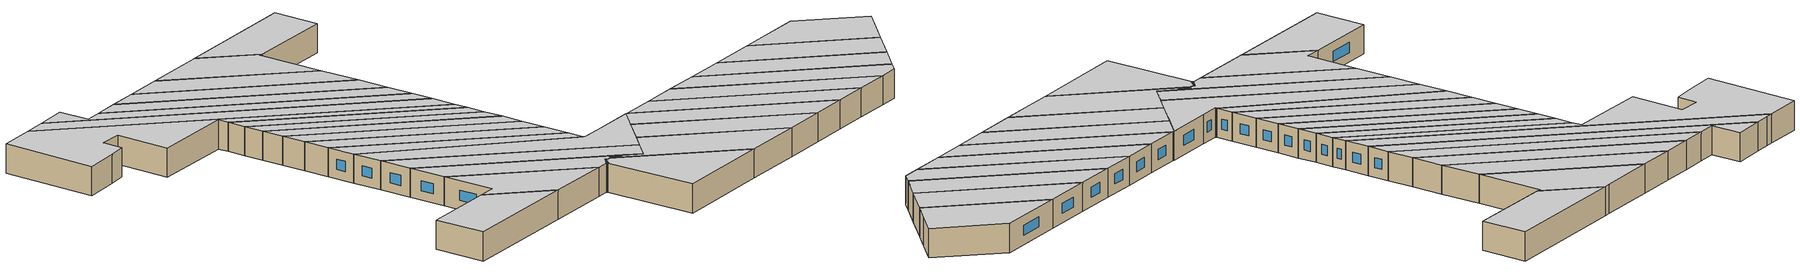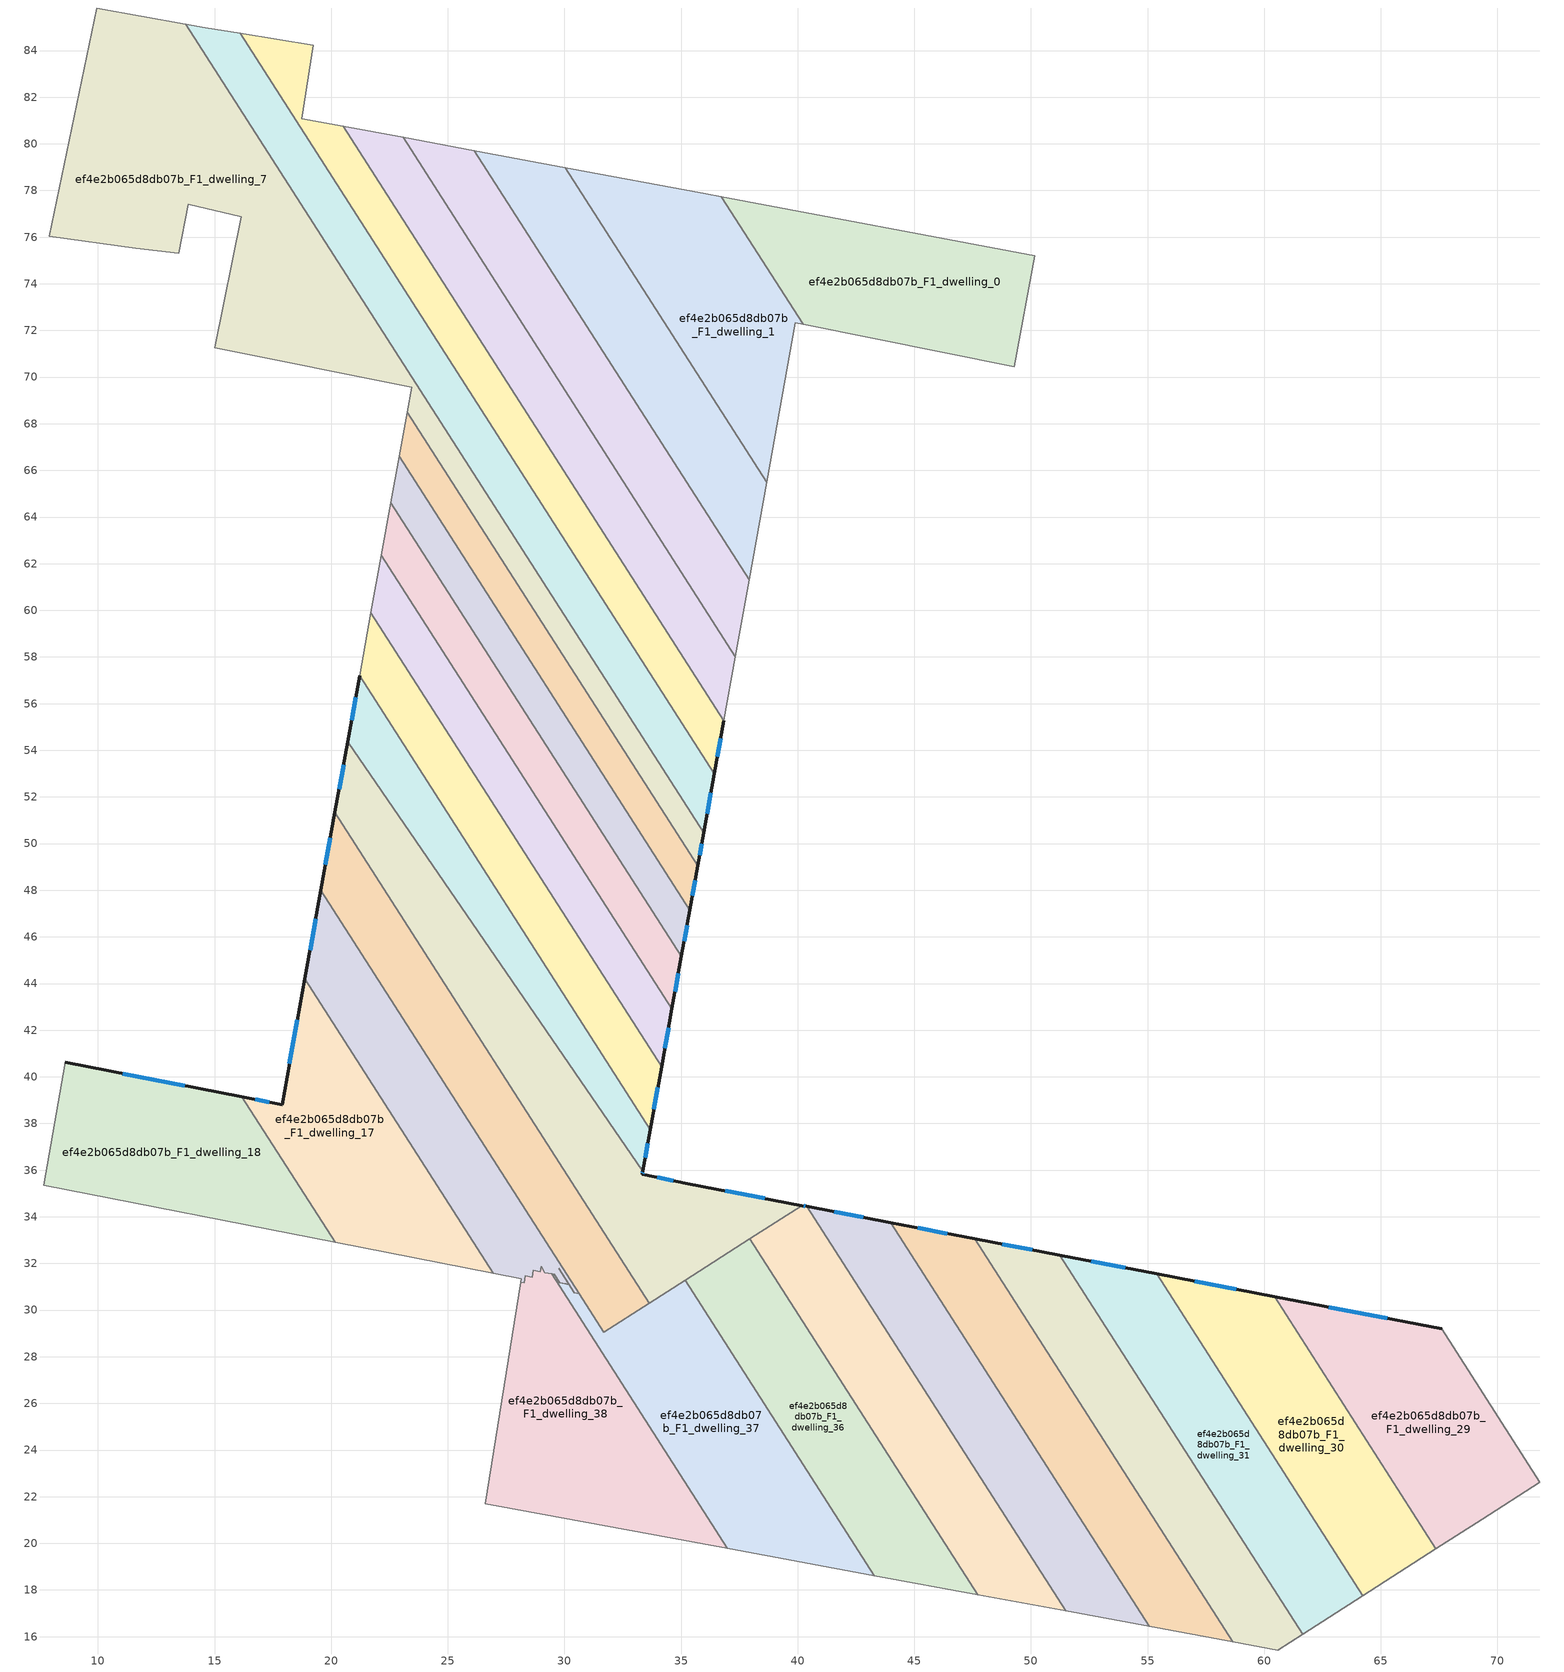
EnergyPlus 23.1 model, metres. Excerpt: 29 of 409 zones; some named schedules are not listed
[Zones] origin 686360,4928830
ef4e2b065d8db07b_F1_dwelling_0
 floor to ef4e2b065d8db07b_F0_dwelling_0 (EU_floor_Construction): 50.16,75.2 49.3,70.43 40.23,72.26 36.73,77.73 z3
 wall to ef4e2b065d8db07b_F1_dwelling_1 (EU_wall_Construction): 36.73,77.73 40.23,72.26 z3:6
 wall adiabatic (EU_wall_Construction): 40.23,72.26 49.3,70.43 50.16,75.2 36.73,77.73 z3:6
 ceiling to ef4e2b065d8db07b_F2_dwelling_0 (EU_floor_Construction): 49.3,70.43 50.16,75.2 36.73,77.73 40.23,72.26 z6
ef4e2b065d8db07b_F1_dwelling_1
 floor to ef4e2b065d8db07b_F0_dwelling_1 (EU_floor_Construction): 36.73,77.73 40.23,72.26 39.9,72.32 38.67,65.49 30.03,78.98 36.07,77.85 z3
 wall adiabatic (EU_wall_Construction): 38.67,65.49 39.9,72.32 40.23,72.26 / 36.73,77.73 36.07,77.85 30.03,78.98 z3:6
 wall to ef4e2b065d8db07b_F1_dwelling_2 (EU_wall_Construction): 30.03,78.98 38.67,65.49 z3:6
 ceiling to ef4e2b065d8db07b_F2_dwelling_1 (EU_floor_Construction): 38.67,65.49 39.9,72.32 40.23,72.26 36.73,77.73 36.07,77.85 30.03,78.98 z6
ef4e2b065d8db07b_F1_dwelling_10
 floor to ef4e2b065d8db07b_F0_dwelling_10 (EU_floor_Construction): 22.56,64.62 35.02,45.17 34.61,42.91 22.16,62.37 z3
 wall outside (EU_wall_Construction): 34.61,42.91 35.02,45.17 z3:6
 wall to ef4e2b065d8db07b_F1_dwelling_11 (EU_wall_Construction): 22.16,62.37 34.61,42.91 z3:6
 wall adiabatic (EU_wall_Construction): 22.56,64.62 22.16,62.37 z3:6
 wall to ef4e2b065d8db07b_F1_dwelling_9 (EU_wall_Construction): 35.02,45.17 22.56,64.62 z3:6
 window (EU_Window_Construction): 34.74,43.64 34.89,44.43 z3.98:5.02
 ceiling to ef4e2b065d8db07b_F2_dwelling_10 (EU_floor_Construction): 34.61,42.91 35.02,45.17 22.56,64.62 22.16,62.37 z6
ef4e2b065d8db07b_F1_dwelling_11
 floor to ef4e2b065d8db07b_F0_dwelling_11 (EU_floor_Construction): 22.16,62.37 34.61,42.91 34.17,40.43 21.71,59.89 z3
 wall outside (EU_wall_Construction): 34.17,40.43 34.61,42.91 z3:6
 wall to ef4e2b065d8db07b_F1_dwelling_12 (EU_wall_Construction): 21.71,59.89 34.17,40.43 z3:6
 wall adiabatic (EU_wall_Construction): 22.16,62.37 21.71,59.89 z3:6
 window (EU_Window_Construction): 34.31,41.23 34.47,42.1 z3.98:5.02
 ceiling to ef4e2b065d8db07b_F2_dwelling_11 (EU_floor_Construction): 34.17,40.43 34.61,42.91 22.16,62.37 21.71,59.89 z6
ef4e2b065d8db07b_F1_dwelling_12
 floor to ef4e2b065d8db07b_F0_dwelling_12 (EU_floor_Construction): 21.71,59.89 34.17,40.43 33.68,37.74 21.22,57.2 z3
 wall outside (EU_wall_Construction): 33.68,37.74 34.17,40.43 z3:6
 wall to ef4e2b065d8db07b_F1_dwelling_13 (EU_wall_Construction): 21.22,57.2 33.68,37.74 z3:6
 wall adiabatic (EU_wall_Construction): 21.71,59.89 21.22,57.2 z3:6
 window (EU_Window_Construction): 33.84,38.61 34.01,39.55 z3.98:5.02
 ceiling to ef4e2b065d8db07b_F2_dwelling_12 (EU_floor_Construction): 33.68,37.74 34.17,40.43 21.71,59.89 21.22,57.2 z6
ef4e2b065d8db07b_F1_dwelling_13
 floor to ef4e2b065d8db07b_F0_dwelling_13 (EU_floor_Construction): 21.22,57.2 33.68,37.74 33.36,35.96 20.71,54.37 z3
 wall outside (EU_wall_Construction): 33.36,35.96 33.68,37.74 / 21.22,57.2 20.71,54.37 z3:6
 wall to ef4e2b065d8db07b_F1_dwelling_14 (EU_wall_Construction): 20.71,54.37 33.36,35.96 z3:6
 window (EU_Window_Construction): 33.47,36.54 33.58,37.16 / 21.06,56.28 20.88,55.29 z3.98:5.02
 ceiling to ef4e2b065d8db07b_F2_dwelling_13 (EU_floor_Construction): 33.36,35.96 33.68,37.74 21.22,57.2 20.71,54.37 z6
ef4e2b065d8db07b_F1_dwelling_14
 floor to ef4e2b065d8db07b_F0_dwelling_14 (EU_floor_Construction): 20.71,54.37 33.36,35.96 33.34,35.82 35.3,35.42 40.18,34.48 33.64,30.29 20.16,51.34 z3
 wall outside (EU_wall_Construction): 40.18,34.48 35.3,35.42 33.34,35.82 33.36,35.96 / 20.71,54.37 20.16,51.34 z3:6
 wall to ef4e2b065d8db07b_F1_dwelling_15 (EU_wall_Construction): 20.16,51.34 33.64,30.29 z3:6
 wall to ef4e2b065d8db07b_F1_dwelling_36 (EU_wall_Construction): 35.18,31.28 37.95,33.05 z3:6
 wall to ef4e2b065d8db07b_F1_dwelling_35 (EU_wall_Construction): 37.95,33.05 40.18,34.48 z3:6
 wall to ef4e2b065d8db07b_F1_dwelling_37 (EU_wall_Construction): 33.64,30.29 35.18,31.28 z3:6
 window (EU_Window_Construction): 38.59,34.79 36.89,35.12 / 20.53,53.38 20.34,52.32 / 33.35,35.86 33.35,35.91 / 34.66,35.55 33.97,35.69 z3.98:5.02
 ceiling to ef4e2b065d8db07b_F2_dwelling_14 (EU_floor_Construction): 40.18,34.48 35.3,35.42 33.34,35.82 33.36,35.96 20.71,54.37 20.16,51.34 33.64,30.29 z6
ef4e2b065d8db07b_F1_dwelling_15
 floor to ef4e2b065d8db07b_F0_dwelling_15 (EU_floor_Construction): 20.16,51.34 33.64,30.29 31.7,29.05 19.56,48 z3
 wall outside (EU_wall_Construction): 20.16,51.34 19.56,48 z3:6
 wall to ef4e2b065d8db07b_F1_dwelling_16 (EU_wall_Construction): 19.56,48 30.63,30.71 z3:6
 wall to ef4e2b065d8db07b_F1_dwelling_37 (EU_wall_Construction): 30.63,30.71 31.7,29.05 33.64,30.29 z3:6
 window (EU_Window_Construction): 19.97,50.25 19.76,49.09 z3.98:5.02
 ceiling to ef4e2b065d8db07b_F2_dwelling_15 (EU_floor_Construction): 33.64,30.29 20.16,51.34 19.56,48 31.7,29.05 z6
ef4e2b065d8db07b_F1_dwelling_16
 floor to ef4e2b065d8db07b_F0_dwelling_16 (EU_floor_Construction): 19.56,48 30.64,30.71 30.43,30.75 29.76,31.8 30.21,31.1 29.8,31.18 29.57,31.53 29.17,31.61 29,31.87 28.96,31.64 28.67,31.7 28.62,31.41 28.33,31.46 28.28,31.17 28.13,31.2 28.16,31.34 26.95,31.58 18.87,44.2 z3
 wall outside (EU_wall_Construction): 19.56,48 18.87,44.2 z3:6
 wall adiabatic (EU_wall_Construction): 29.8,31.18 30.21,31.1 / 26.95,31.58 28.16,31.34 28.13,31.2 z3:6
 wall to ef4e2b065d8db07b_F1_dwelling_37 (EU_wall_Construction): 30.21,31.1 29.76,31.8 30.43,30.75 30.64,30.71 / 29.46,31.55 29.57,31.53 29.8,31.18 z3:6
 wall to ef4e2b065d8db07b_F1_dwelling_38 (EU_wall_Construction): 28.13,31.2 28.28,31.17 28.33,31.46 28.62,31.41 28.67,31.7 28.96,31.64 29,31.87 29.17,31.61 29.46,31.55 z3:6
 wall to ef4e2b065d8db07b_F1_dwelling_17 (EU_wall_Construction): 18.87,44.2 26.95,31.58 z3:6
 window (EU_Window_Construction): 19.34,46.77 19.1,45.44 z3.98:5.02
 ceiling to ef4e2b065d8db07b_F2_dwelling_16 (EU_floor_Construction): 30.64,30.71 19.56,48 18.87,44.2 26.95,31.58 28.16,31.34 28.13,31.2 28.28,31.17 28.33,31.46 28.62,31.41 28.67,31.7 28.96,31.64 29,31.87 29.17,31.61 29.57,31.53 29.8,31.18 30.21,31.1 29.76,31.8 30.43,30.75 z6
ef4e2b065d8db07b_F1_dwelling_17
 floor to ef4e2b065d8db07b_F0_dwelling_17 (EU_floor_Construction): 18.87,44.2 26.95,31.58 20.17,32.91 16.18,39.14 17.9,38.8 z3
 wall outside (EU_wall_Construction): 18.87,44.2 17.9,38.8 16.18,39.14 z3:6
 wall to ef4e2b065d8db07b_F1_dwelling_18 (EU_wall_Construction): 16.18,39.14 20.17,32.91 z3:6
 wall adiabatic (EU_wall_Construction): 20.17,32.91 26.95,31.58 z3:6
 window (EU_Window_Construction): 17.34,38.91 16.74,39.03 / 18.55,42.44 18.21,40.56 z3.98:5.02
 ceiling to ef4e2b065d8db07b_F2_dwelling_17 (EU_floor_Construction): 26.95,31.58 18.87,44.2 17.9,38.8 16.18,39.14 20.17,32.91 z6
ef4e2b065d8db07b_F1_dwelling_18
 floor to ef4e2b065d8db07b_F0_dwelling_18 (EU_floor_Construction): 16.18,39.14 20.17,32.91 7.68,35.34 8.6,40.62 z3
 wall outside (EU_wall_Construction): 16.18,39.14 8.6,40.62 z3:6
 wall adiabatic (EU_wall_Construction): 8.6,40.62 7.68,35.34 20.17,32.91 z3:6
 window (EU_Window_Construction): 13.71,39.62 11.06,40.14 z3.98:5.02
 ceiling to ef4e2b065d8db07b_F2_dwelling_18 (EU_floor_Construction): 20.17,32.91 16.18,39.14 8.6,40.62 7.68,35.34 z6
ef4e2b065d8db07b_F1_dwelling_2
 floor to ef4e2b065d8db07b_F0_dwelling_2 (EU_floor_Construction): 30.03,78.98 38.67,65.49 37.92,61.3 26.14,79.71 z3
 wall to ef4e2b065d8db07b_F1_dwelling_3 (EU_wall_Construction): 26.14,79.71 37.92,61.3 z3:6
 wall adiabatic (EU_wall_Construction): 30.03,78.98 26.14,79.71 / 37.92,61.3 38.67,65.49 z3:6
 ceiling to ef4e2b065d8db07b_F2_dwelling_2 (EU_floor_Construction): 37.92,61.3 38.67,65.49 30.03,78.98 26.14,79.71 z6
ef4e2b065d8db07b_F1_dwelling_29
 floor to ef4e2b065d8db07b_F0_dwelling_29 (EU_floor_Construction): 67.6,29.2 71.82,22.62 67.37,19.77 60.44,30.58 z3
 wall outside (EU_wall_Construction): 67.6,29.2 60.44,30.58 z3:6
 wall to ef4e2b065d8db07b_F1_dwelling_28 (EU_wall_Construction): 71.82,22.62 67.6,29.2 z3:6
 wall to ef4e2b065d8db07b_F1_dwelling_30 (EU_wall_Construction): 60.44,30.58 67.37,19.77 z3:6
 wall to ef4e2b065d8db07b_F1_dwelling_57 (EU_wall_Construction): 69.34,21.03 71.82,22.62 z3:6
 wall to ef4e2b065d8db07b_F1_dwelling_58 (EU_wall_Construction): 67.37,19.77 69.34,21.03 z3:6
 window (EU_Window_Construction): 65.28,29.64 62.77,30.13 z3.98:5.02
 ceiling to ef4e2b065d8db07b_F2_dwelling_29 (EU_floor_Construction): 71.82,22.62 67.6,29.2 60.44,30.58 67.37,19.77 z6
ef4e2b065d8db07b_F1_dwelling_3
 floor to ef4e2b065d8db07b_F0_dwelling_3 (EU_floor_Construction): 26.14,79.71 37.92,61.3 37.33,58.02 23.08,80.27 z3
 wall to ef4e2b065d8db07b_F1_dwelling_4 (EU_wall_Construction): 23.08,80.27 37.33,58.02 z3:6
 wall adiabatic (EU_wall_Construction): 26.14,79.71 23.08,80.27 / 37.33,58.02 37.92,61.3 z3:6
 ceiling to ef4e2b065d8db07b_F2_dwelling_3 (EU_floor_Construction): 37.33,58.02 37.92,61.3 26.14,79.71 23.08,80.27 z6
ef4e2b065d8db07b_F1_dwelling_30
 floor to ef4e2b065d8db07b_F0_dwelling_30 (EU_floor_Construction): 60.44,30.58 67.37,19.77 64.22,17.75 55.39,31.55 z3
 wall outside (EU_wall_Construction): 60.44,30.58 55.39,31.55 z3:6
 wall adiabatic (EU_wall_Construction): 64.22,17.75 67.37,19.77 z3:6
 wall to ef4e2b065d8db07b_F1_dwelling_31 (EU_wall_Construction): 55.39,31.55 64.22,17.75 z3:6
 window (EU_Window_Construction): 58.8,30.89 57.03,31.23 z3.98:5.02
 ceiling to ef4e2b065d8db07b_F2_dwelling_30 (EU_floor_Construction): 67.37,19.77 60.44,30.58 55.39,31.55 64.22,17.75 z6
ef4e2b065d8db07b_F1_dwelling_31
 floor to ef4e2b065d8db07b_F0_dwelling_31 (EU_floor_Construction): 55.39,31.55 64.22,17.75 61.65,16.11 51.24,32.35 z3
 wall outside (EU_wall_Construction): 55.39,31.55 51.24,32.35 z3:6
 wall adiabatic (EU_wall_Construction): 61.65,16.11 64.22,17.75 z3:6
 wall to ef4e2b065d8db07b_F1_dwelling_32 (EU_wall_Construction): 51.24,32.35 61.65,16.11 z3:6
 window (EU_Window_Construction): 54.04,31.81 52.59,32.09 z3.98:5.02
 ceiling to ef4e2b065d8db07b_F2_dwelling_31 (EU_floor_Construction): 64.22,17.75 55.39,31.55 51.24,32.35 61.65,16.11 z6
ef4e2b065d8db07b_F1_dwelling_32
 floor to ef4e2b065d8db07b_F0_dwelling_32 (EU_floor_Construction): 51.24,32.35 61.65,16.11 60.58,15.43 58.65,15.78 47.59,33.05 z3
 wall outside (EU_wall_Construction): 51.24,32.35 47.59,33.05 z3:6
 wall adiabatic (EU_wall_Construction): 58.65,15.78 60.58,15.43 61.65,16.11 z3:6
 wall to ef4e2b065d8db07b_F1_dwelling_33 (EU_wall_Construction): 47.59,33.05 58.65,15.78 z3:6
 window (EU_Window_Construction): 50.06,32.58 48.78,32.83 z3.98:5.02
 ceiling to ef4e2b065d8db07b_F2_dwelling_32 (EU_floor_Construction): 61.65,16.11 51.24,32.35 47.59,33.05 58.65,15.78 60.58,15.43 z6
ef4e2b065d8db07b_F1_dwelling_33
 floor to ef4e2b065d8db07b_F0_dwelling_33 (EU_floor_Construction): 47.59,33.05 58.65,15.78 55.07,16.44 43.99,33.75 z3
 wall outside (EU_wall_Construction): 47.59,33.05 43.99,33.75 z3:6
 wall adiabatic (EU_wall_Construction): 55.07,16.44 58.65,15.78 z3:6
 wall to ef4e2b065d8db07b_F1_dwelling_34 (EU_wall_Construction): 43.99,33.75 55.07,16.44 z3:6
 window (EU_Window_Construction): 46.42,33.28 45.16,33.52 z3.98:5.02
 ceiling to ef4e2b065d8db07b_F2_dwelling_33 (EU_floor_Construction): 58.65,15.78 47.59,33.05 43.99,33.75 55.07,16.44 z6
ef4e2b065d8db07b_F1_dwelling_34
 floor to ef4e2b065d8db07b_F0_dwelling_34 (EU_floor_Construction): 43.99,33.75 55.07,16.44 51.5,17.1 40.4,34.44 z3
 wall outside (EU_wall_Construction): 43.99,33.75 40.4,34.44 z3:6
 wall adiabatic (EU_wall_Construction): 51.5,17.1 55.07,16.44 z3:6
 wall to ef4e2b065d8db07b_F1_dwelling_35 (EU_wall_Construction): 40.4,34.44 51.5,17.1 z3:6
 window (EU_Window_Construction): 42.82,33.97 41.56,34.22 z3.98:5.02
 ceiling to ef4e2b065d8db07b_F2_dwelling_34 (EU_floor_Construction): 55.07,16.44 43.99,33.75 40.4,34.44 51.5,17.1 z6
ef4e2b065d8db07b_F1_dwelling_35
 floor to ef4e2b065d8db07b_F0_dwelling_35 (EU_floor_Construction): 40.4,34.44 51.5,17.1 47.71,17.8 37.95,33.05 40.18,34.48 z3
 wall outside (EU_wall_Construction): 40.4,34.44 40.18,34.48 z3:6
 wall adiabatic (EU_wall_Construction): 47.71,17.8 51.5,17.1 z3:6
 wall to ef4e2b065d8db07b_F1_dwelling_36 (EU_wall_Construction): 37.95,33.05 47.71,17.8 z3:6
 window (EU_Window_Construction): 40.33,34.46 40.25,34.47 z3.98:5.02
 ceiling to ef4e2b065d8db07b_F2_dwelling_35 (EU_floor_Construction): 51.5,17.1 40.4,34.44 40.18,34.48 37.95,33.05 47.71,17.8 z6
ef4e2b065d8db07b_F1_dwelling_36
 floor to ef4e2b065d8db07b_F0_dwelling_36 (EU_floor_Construction): 37.95,33.05 47.71,17.8 43.28,18.62 35.18,31.28 z3
 wall adiabatic (EU_wall_Construction): 43.28,18.62 47.71,17.8 z3:6
 wall to ef4e2b065d8db07b_F1_dwelling_37 (EU_wall_Construction): 35.18,31.28 43.28,18.62 z3:6
 ceiling to ef4e2b065d8db07b_F2_dwelling_36 (EU_floor_Construction): 47.71,17.8 37.95,33.05 35.18,31.28 43.28,18.62 z6
ef4e2b065d8db07b_F1_dwelling_37
 floor to ef4e2b065d8db07b_F0_dwelling_37 (EU_floor_Construction): 35.18,31.28 43.28,18.62 36.99,19.78 29.46,31.55 29.57,31.53 29.8,31.18 30.09,31.12 30.21,31.1 29.76,31.8 30.43,30.75 30.64,30.71 31.7,29.05 z3
 wall adiabatic (EU_wall_Construction): 36.99,19.78 43.28,18.62 / 30.21,31.1 30.09,31.12 29.8,31.18 z3:6
 wall to ef4e2b065d8db07b_F1_dwelling_38 (EU_wall_Construction): 29.46,31.55 36.99,19.78 z3:6
 ceiling to ef4e2b065d8db07b_F2_dwelling_37 (EU_floor_Construction): 43.28,18.62 35.18,31.28 31.7,29.05 30.64,30.71 30.43,30.75 29.76,31.8 30.21,31.1 30.09,31.12 29.8,31.18 29.57,31.53 29.46,31.55 36.99,19.78 z6
ef4e2b065d8db07b_F1_dwelling_38
 floor to ef4e2b065d8db07b_F0_dwelling_38 (EU_floor_Construction): 29.46,31.55 36.99,19.78 26.61,21.7 28.13,31.2 28.28,31.17 28.33,31.46 28.62,31.41 28.67,31.7 28.96,31.64 29,31.87 29.17,31.61 z3
 wall adiabatic (EU_wall_Construction): 28.13,31.2 26.61,21.7 36.99,19.78 z3:6
 ceiling to ef4e2b065d8db07b_F2_dwelling_38 (EU_floor_Construction): 36.99,19.78 29.46,31.55 29.17,31.61 29,31.87 28.96,31.64 28.67,31.7 28.62,31.41 28.33,31.46 28.28,31.17 28.13,31.2 26.61,21.7 z6
ef4e2b065d8db07b_F1_dwelling_4
 floor to ef4e2b065d8db07b_F0_dwelling_4 (EU_floor_Construction): 23.08,80.27 37.33,58.02 36.83,55.26 20.51,80.75 z3
 wall to ef4e2b065d8db07b_F1_dwelling_5 (EU_wall_Construction): 20.51,80.75 36.83,55.26 z3:6
 wall adiabatic (EU_wall_Construction): 23.08,80.27 20.51,80.75 / 36.83,55.26 37.33,58.02 z3:6
 ceiling to ef4e2b065d8db07b_F2_dwelling_4 (EU_floor_Construction): 36.83,55.26 37.33,58.02 23.08,80.27 20.51,80.75 z6
ef4e2b065d8db07b_F1_dwelling_5
 floor to ef4e2b065d8db07b_F0_dwelling_5 (EU_floor_Construction): 20.51,80.75 36.83,55.26 36.42,53 16.1,84.74 19.23,84.23 18.74,81.08 z3
 wall outside (EU_wall_Construction): 36.42,53 36.83,55.26 z3:6
 wall to ef4e2b065d8db07b_F1_dwelling_6 (EU_wall_Construction): 16.1,84.74 36.42,53 z3:6
 wall adiabatic (EU_wall_Construction): 20.51,80.75 18.74,81.08 19.23,84.23 16.1,84.74 z3:6
 window (EU_Window_Construction): 36.56,53.73 36.7,54.52 z3.98:5.02
 ceiling to ef4e2b065d8db07b_F2_dwelling_5 (EU_floor_Construction): 36.42,53 36.83,55.26 20.51,80.75 18.74,81.08 19.23,84.23 16.1,84.74 z6
ef4e2b065d8db07b_F1_dwelling_6
 floor to ef4e2b065d8db07b_F0_dwelling_6 (EU_floor_Construction): 16.1,84.74 36.42,53 35.97,50.46 13.77,85.14 14.61,84.98 z3
 wall outside (EU_wall_Construction): 35.97,50.46 36.42,53 z3:6
 wall adiabatic (EU_wall_Construction): 16.1,84.74 14.61,84.98 13.77,85.14 z3:6
 wall to ef4e2b065d8db07b_F1_dwelling_7 (EU_wall_Construction): 13.77,85.14 35.97,50.46 z3:6
 window (EU_Window_Construction): 36.12,51.28 36.28,52.17 z3.98:5.02
 ceiling to ef4e2b065d8db07b_F2_dwelling_6 (EU_floor_Construction): 35.97,50.46 36.42,53 16.1,84.74 14.61,84.98 13.77,85.14 z6
ef4e2b065d8db07b_F1_dwelling_7
 floor to ef4e2b065d8db07b_F0_dwelling_7 (EU_floor_Construction): 23.46,69.57 15.01,71.26 16.14,76.87 13.87,77.41 13.47,75.3 11.62,75.51 7.92,76.03 9.96,85.82 13.77,85.14 35.97,50.46 35.71,49.05 23.26,68.5 z3
 wall outside (EU_wall_Construction): 35.71,49.05 35.97,50.46 z3:6
 wall adiabatic (EU_wall_Construction): 13.77,85.14 9.96,85.82 7.92,76.03 11.62,75.51 13.47,75.3 13.87,77.41 16.14,76.87 15.01,71.26 23.46,69.57 23.26,68.5 z3:6
 wall to ef4e2b065d8db07b_F1_dwelling_8 (EU_wall_Construction): 23.26,68.5 35.71,49.05 z3:6
 window (EU_Window_Construction): 35.8,49.51 35.89,50 z3.98:5.02
 ceiling to ef4e2b065d8db07b_F2_dwelling_7 (EU_floor_Construction): 35.71,49.05 35.97,50.46 13.77,85.14 9.96,85.82 7.92,76.03 11.62,75.51 13.47,75.3 13.87,77.41 16.14,76.87 15.01,71.26 23.46,69.57 23.26,68.5 z6
ef4e2b065d8db07b_F1_dwelling_8
 floor to ef4e2b065d8db07b_F0_dwelling_8 (EU_floor_Construction): 23.26,68.5 35.71,49.05 35.37,47.15 22.92,66.6 z3
 wall outside (EU_wall_Construction): 35.37,47.15 35.71,49.05 z3:6
 wall to ef4e2b065d8db07b_F1_dwelling_9 (EU_wall_Construction): 22.92,66.6 35.37,47.15 z3:6
 wall adiabatic (EU_wall_Construction): 23.26,68.5 22.92,66.6 z3:6
 window (EU_Window_Construction): 35.48,47.77 35.6,48.43 z3.98:5.02
 ceiling to ef4e2b065d8db07b_F2_dwelling_8 (EU_floor_Construction): 35.37,47.15 35.71,49.05 23.26,68.5 22.92,66.6 z6
ef4e2b065d8db07b_F1_dwelling_9
 floor to ef4e2b065d8db07b_F0_dwelling_9 (EU_floor_Construction): 22.92,66.6 35.37,47.15 35.02,45.17 22.56,64.62 z3
 wall outside (EU_wall_Construction): 35.02,45.17 35.37,47.15 z3:6
 wall adiabatic (EU_wall_Construction): 22.92,66.6 22.56,64.62 z3:6
 window (EU_Window_Construction): 35.13,45.81 35.26,46.5 z3.98:5.02
 ceiling to ef4e2b065d8db07b_F2_dwelling_9 (EU_floor_Construction): 35.02,45.17 35.37,47.15 22.92,66.6 22.56,64.62 z6
[Building]
EU S2 Campaign: North Axis=0; Terrain=City; Solar Distribution=FullExterior
[Site:Location]
Bologna: Latitude=44.5; Longitude=11.25; Time Zone=1; Elevation=37
[SizingPeriod:WeatherFileDays]
AnnualSizingPeriod: Begin Month=1; Begin Day of Month=1; End Month=12; End Day of Month=31; Day of Week for Start Day=Monday; Use Weather File Daylight Saving Period=No; Use Weather File Rain and Snow Indicators=No
[MATERIAL]
EU_InternalMass_Material: Roughness=MediumRough; Thickness=0.1; Conductivity=1; Density=1800; Specific Heat=900; Thermal Absorptance=0.9; Solar Absorptance=0.7; Visible Absorptance=0.7
[MATERIAL:NOMASS] Roughness=MediumRough; Thermal Absorptance=0.9; Solar Absorptance=0.7; Visible Absorptance=0.7
Name | Thermal Resistance
EU_wall_NoMass | 0.905828
EU_floor_NoMass | 0.67114
[WINDOWMATERIAL:SIMPLEGLAZINGSYSTEM]
EU_Window_SimpleGlazing: UFactor=4.52486; Solar Heat Gain Coefficient=0.85; Visible Transmittance=0.85
[CONSTRUCTION]
EU_wall_Construction: EU_wall_NoMass
EU_floor_Construction: EU_floor_NoMass
EU_Window_Construction: EU_Window_SimpleGlazing
EU_InternalMass_Construction: EU_InternalMass_Material
[ZONE] Type=1; Multiplier=1; Ceiling Height=autocalculate; Floor Area=autocalculate; Part of Total Floor Area=Yes
Name | Volume
ef4e2b065d8db07b_F1_dwelling_0 | 164.133
ef4e2b065d8db07b_F1_dwelling_1 | 164.172
ef4e2b065d8db07b_F1_dwelling_10 | 107.835
ef4e2b065d8db07b_F1_dwelling_11 | 118.9
ef4e2b065d8db07b_F1_dwelling_12 | 128.679
ef4e2b065d8db07b_F1_dwelling_13 | 110.5
ef4e2b065d8db07b_F1_dwelling_14 | 234.355
ef4e2b065d8db07b_F1_dwelling_15 | 164.194
ef4e2b065d8db07b_F1_dwelling_16 | 137.727
ef4e2b065d8db07b_F1_dwelling_17 | 153.333
ef4e2b065d8db07b_F1_dwelling_18 | 164.153
ef4e2b065d8db07b_F1_dwelling_2 | 164.129
ef4e2b065d8db07b_F1_dwelling_29 | 163.667
ef4e2b065d8db07b_F1_dwelling_3 | 164.154
ef4e2b065d8db07b_F1_dwelling_30; ef4e2b065d8db07b_F1_dwelling_33 | 163.66
ef4e2b065d8db07b_F1_dwelling_31 | 163.638
ef4e2b065d8db07b_F1_dwelling_32 | 163.651
ef4e2b065d8db07b_F1_dwelling_34; ef4e2b065d8db07b_F1_dwelling_36 | 163.679
ef4e2b065d8db07b_F1_dwelling_35 | 163.648
ef4e2b065d8db07b_F1_dwelling_37 | 184.187
ef4e2b065d8db07b_F1_dwelling_38 | 180.393
ef4e2b065d8db07b_F1_dwelling_4 | 162.228
ef4e2b065d8db07b_F1_dwelling_5 | 166.058
ef4e2b065d8db07b_F1_dwelling_6 | 206.938
ef4e2b065d8db07b_F1_dwelling_7 | 384.18
ef4e2b065d8db07b_F1_dwelling_8 | 91.103
ef4e2b065d8db07b_F1_dwelling_9 | 94.8296
[INTERNALMASS] Construction=EU_InternalMass_Construction
Name | Zone or ZoneList | Surface Area
ef4e2b065d8db07b_F1_dwelling_0_EU_InternalMass | ef4e2b065d8db07b_F1_dwelling_0 | 54.7109
ef4e2b065d8db07b_F1_dwelling_1_EU_InternalMass | ef4e2b065d8db07b_F1_dwelling_1 | 54.7233
ef4e2b065d8db07b_F1_dwelling_2_EU_InternalMass | ef4e2b065d8db07b_F1_dwelling_2 | 54.7099
ef4e2b065d8db07b_F1_dwelling_3_EU_InternalMass | ef4e2b065d8db07b_F1_dwelling_3 | 54.7179
ef4e2b065d8db07b_F1_dwelling_4_EU_InternalMass | ef4e2b065d8db07b_F1_dwelling_4 | 54.0758
ef4e2b065d8db07b_F1_dwelling_5_EU_InternalMass | ef4e2b065d8db07b_F1_dwelling_5 | 55.354
ef4e2b065d8db07b_F1_dwelling_6_EU_InternalMass | ef4e2b065d8db07b_F1_dwelling_6 | 68.9966
ef4e2b065d8db07b_F1_dwelling_7_EU_InternalMass | ef4e2b065d8db07b_F1_dwelling_7 | 128.042
ef4e2b065d8db07b_F1_dwelling_8_EU_InternalMass | ef4e2b065d8db07b_F1_dwelling_8 | 30.3675
ef4e2b065d8db07b_F1_dwelling_9_EU_InternalMass | ef4e2b065d8db07b_F1_dwelling_9 | 31.6097
ef4e2b065d8db07b_F1_dwelling_10_EU_InternalMass | ef4e2b065d8db07b_F1_dwelling_10 | 35.9452
ef4e2b065d8db07b_F1_dwelling_11_EU_InternalMass | ef4e2b065d8db07b_F1_dwelling_11 | 39.6334
ef4e2b065d8db07b_F1_dwelling_12_EU_InternalMass | ef4e2b065d8db07b_F1_dwelling_12 | 42.8932
ef4e2b065d8db07b_F1_dwelling_13_EU_InternalMass | ef4e2b065d8db07b_F1_dwelling_13 | 36.833
ef4e2b065d8db07b_F1_dwelling_14_EU_InternalMass | ef4e2b065d8db07b_F1_dwelling_14 | 78.1203
ef4e2b065d8db07b_F1_dwelling_15_EU_InternalMass | ef4e2b065d8db07b_F1_dwelling_15 | 54.7315
ef4e2b065d8db07b_F1_dwelling_16_EU_InternalMass | ef4e2b065d8db07b_F1_dwelling_16 | 45.9082
ef4e2b065d8db07b_F1_dwelling_17_EU_InternalMass | ef4e2b065d8db07b_F1_dwelling_17 | 51.1108
ef4e2b065d8db07b_F1_dwelling_18_EU_InternalMass | ef4e2b065d8db07b_F1_dwelling_18 | 54.7177
ef4e2b065d8db07b_F1_dwelling_29_EU_InternalMass | ef4e2b065d8db07b_F1_dwelling_29 | 54.5558
ef4e2b065d8db07b_F1_dwelling_30_EU_InternalMass | ef4e2b065d8db07b_F1_dwelling_30 | 54.5533
ef4e2b065d8db07b_F1_dwelling_31_EU_InternalMass | ef4e2b065d8db07b_F1_dwelling_31 | 54.5461
ef4e2b065d8db07b_F1_dwelling_32_EU_InternalMass | ef4e2b065d8db07b_F1_dwelling_32 | 54.5504
ef4e2b065d8db07b_F1_dwelling_33_EU_InternalMass | ef4e2b065d8db07b_F1_dwelling_33 | 54.5536
ef4e2b065d8db07b_F1_dwelling_34_EU_InternalMass | ef4e2b065d8db07b_F1_dwelling_34 | 54.5596
ef4e2b065d8db07b_F1_dwelling_35_EU_InternalMass | ef4e2b065d8db07b_F1_dwelling_35 | 54.5496
ef4e2b065d8db07b_F1_dwelling_36_EU_InternalMass | ef4e2b065d8db07b_F1_dwelling_36 | 54.5597
ef4e2b065d8db07b_F1_dwelling_37_EU_InternalMass | ef4e2b065d8db07b_F1_dwelling_37 | 61.3957
ef4e2b065d8db07b_F1_dwelling_38_EU_InternalMass | ef4e2b065d8db07b_F1_dwelling_38 | 60.1317
[OTHEREQUIPMENT] Fuel Type=Electricity; Design Level Calculation Method=Watts/Area; Power per Zone Floor Area=1; Fraction Latent=0; Fraction Radiant=0; Fraction Lost=0; Carbon Dioxide Generation Rate=0; EndUse Subcategory=EU_Step8_InternalGains
Name | Zone or ZoneList or Space or SpaceList | Schedule
EU_Step8_InternalGain_ef4e2b065d8db07b_F1_dwelling_0_f000 | ef4e2b065d8db07b_F1_dwelling_0 | EU_Step8_GainSchedule_ef4e2b065d8db07b_F1_dwelling_0_f000
EU_Step8_InternalGain_ef4e2b065d8db07b_F1_dwelling_1_f000 | ef4e2b065d8db07b_F1_dwelling_1 | EU_Step8_GainSchedule_ef4e2b065d8db07b_F1_dwelling_1_f000
EU_Step8_InternalGain_ef4e2b065d8db07b_F1_dwelling_2_f000 | ef4e2b065d8db07b_F1_dwelling_2 | EU_Step8_GainSchedule_ef4e2b065d8db07b_F1_dwelling_2_f000
EU_Step8_InternalGain_ef4e2b065d8db07b_F1_dwelling_3_f000 | ef4e2b065d8db07b_F1_dwelling_3 | EU_Step8_GainSchedule_ef4e2b065d8db07b_F1_dwelling_3_f000
EU_Step8_InternalGain_ef4e2b065d8db07b_F1_dwelling_4_f000 | ef4e2b065d8db07b_F1_dwelling_4 | EU_Step8_GainSchedule_ef4e2b065d8db07b_F1_dwelling_4_f000
EU_Step8_InternalGain_ef4e2b065d8db07b_F1_dwelling_5_f000 | ef4e2b065d8db07b_F1_dwelling_5 | EU_Step8_GainSchedule_ef4e2b065d8db07b_F1_dwelling_5_f000
EU_Step8_InternalGain_ef4e2b065d8db07b_F1_dwelling_6_f000 | ef4e2b065d8db07b_F1_dwelling_6 | EU_Step8_GainSchedule_ef4e2b065d8db07b_F1_dwelling_6_f000
EU_Step8_InternalGain_ef4e2b065d8db07b_F1_dwelling_7_f000 | ef4e2b065d8db07b_F1_dwelling_7 | EU_Step8_GainSchedule_ef4e2b065d8db07b_F1_dwelling_7_f000
EU_Step8_InternalGain_ef4e2b065d8db07b_F1_dwelling_8_f000 | ef4e2b065d8db07b_F1_dwelling_8 | EU_Step8_GainSchedule_ef4e2b065d8db07b_F1_dwelling_8_f000
EU_Step8_InternalGain_ef4e2b065d8db07b_F1_dwelling_9_f000 | ef4e2b065d8db07b_F1_dwelling_9 | EU_Step8_GainSchedule_ef4e2b065d8db07b_F1_dwelling_9_f000
EU_Step8_InternalGain_ef4e2b065d8db07b_F1_dwelling_10_f000 | ef4e2b065d8db07b_F1_dwelling_10 | EU_Step8_GainSchedule_ef4e2b065d8db07b_F1_dwelling_10_f000
EU_Step8_InternalGain_ef4e2b065d8db07b_F1_dwelling_11_f000 | ef4e2b065d8db07b_F1_dwelling_11 | EU_Step8_GainSchedule_ef4e2b065d8db07b_F1_dwelling_11_f000
EU_Step8_InternalGain_ef4e2b065d8db07b_F1_dwelling_12_f000 | ef4e2b065d8db07b_F1_dwelling_12 | EU_Step8_GainSchedule_ef4e2b065d8db07b_F1_dwelling_12_f000
EU_Step8_InternalGain_ef4e2b065d8db07b_F1_dwelling_13_f000 | ef4e2b065d8db07b_F1_dwelling_13 | EU_Step8_GainSchedule_ef4e2b065d8db07b_F1_dwelling_13_f000
EU_Step8_InternalGain_ef4e2b065d8db07b_F1_dwelling_14_f000 | ef4e2b065d8db07b_F1_dwelling_14 | EU_Step8_GainSchedule_ef4e2b065d8db07b_F1_dwelling_14_f000
EU_Step8_InternalGain_ef4e2b065d8db07b_F1_dwelling_15_f000 | ef4e2b065d8db07b_F1_dwelling_15 | EU_Step8_GainSchedule_ef4e2b065d8db07b_F1_dwelling_15_f000
EU_Step8_InternalGain_ef4e2b065d8db07b_F1_dwelling_16_f000 | ef4e2b065d8db07b_F1_dwelling_16 | EU_Step8_GainSchedule_ef4e2b065d8db07b_F1_dwelling_16_f000
EU_Step8_InternalGain_ef4e2b065d8db07b_F1_dwelling_17_f000 | ef4e2b065d8db07b_F1_dwelling_17 | EU_Step8_GainSchedule_ef4e2b065d8db07b_F1_dwelling_17_f000
EU_Step8_InternalGain_ef4e2b065d8db07b_F1_dwelling_18_f000 | ef4e2b065d8db07b_F1_dwelling_18 | EU_Step8_GainSchedule_ef4e2b065d8db07b_F1_dwelling_18_f000
EU_Step8_InternalGain_ef4e2b065d8db07b_F1_dwelling_29_f000 | ef4e2b065d8db07b_F1_dwelling_29 | EU_Step8_GainSchedule_ef4e2b065d8db07b_F1_dwelling_29_f000
EU_Step8_InternalGain_ef4e2b065d8db07b_F1_dwelling_30_f000 | ef4e2b065d8db07b_F1_dwelling_30 | EU_Step8_GainSchedule_ef4e2b065d8db07b_F1_dwelling_30_f000
EU_Step8_InternalGain_ef4e2b065d8db07b_F1_dwelling_31_f000 | ef4e2b065d8db07b_F1_dwelling_31 | EU_Step8_GainSchedule_ef4e2b065d8db07b_F1_dwelling_31_f000
EU_Step8_InternalGain_ef4e2b065d8db07b_F1_dwelling_32_f000 | ef4e2b065d8db07b_F1_dwelling_32 | EU_Step8_GainSchedule_ef4e2b065d8db07b_F1_dwelling_32_f000
EU_Step8_InternalGain_ef4e2b065d8db07b_F1_dwelling_33_f000 | ef4e2b065d8db07b_F1_dwelling_33 | EU_Step8_GainSchedule_ef4e2b065d8db07b_F1_dwelling_33_f000
EU_Step8_InternalGain_ef4e2b065d8db07b_F1_dwelling_34_f000 | ef4e2b065d8db07b_F1_dwelling_34 | EU_Step8_GainSchedule_ef4e2b065d8db07b_F1_dwelling_34_f000
EU_Step8_InternalGain_ef4e2b065d8db07b_F1_dwelling_35_f000 | ef4e2b065d8db07b_F1_dwelling_35 | EU_Step8_GainSchedule_ef4e2b065d8db07b_F1_dwelling_35_f000
EU_Step8_InternalGain_ef4e2b065d8db07b_F1_dwelling_36_f000 | ef4e2b065d8db07b_F1_dwelling_36 | EU_Step8_GainSchedule_ef4e2b065d8db07b_F1_dwelling_36_f000
EU_Step8_InternalGain_ef4e2b065d8db07b_F1_dwelling_37_f000 | ef4e2b065d8db07b_F1_dwelling_37 | EU_Step8_GainSchedule_ef4e2b065d8db07b_F1_dwelling_37_f000
EU_Step8_InternalGain_ef4e2b065d8db07b_F1_dwelling_38_f000 | ef4e2b065d8db07b_F1_dwelling_38 | EU_Step8_GainSchedule_ef4e2b065d8db07b_F1_dwelling_38_f000
[ZONEVENTILATION:DESIGNFLOWRATE] Schedule=EU_AlwaysOn; Design Flow Rate Calculation Method=AirChanges/Hour; Air Changes per Hour=0.73129; Ventilation Type=Natural; Fan Pressure Rise=0; Fan Total Efficiency=1; Constant Term Coefficient=1; Temperature Term Coefficient=0; Velocity Term Coefficient=0; Velocity Squared Term Coefficient=0; Minimum Indoor Temperature=-100; Maximum Indoor Temperature=100; Delta Temperature=-100; Minimum Outdoor Temperature=-100; Maximum Outdoor Temperature=100; Maximum Wind Speed=40
Name | Zone or ZoneList or Space or SpaceList
EU_ConstantAir_ef4e2b065d8db07b_F1_dwelling_0 | ef4e2b065d8db07b_F1_dwelling_0
EU_ConstantAir_ef4e2b065d8db07b_F1_dwelling_1 | ef4e2b065d8db07b_F1_dwelling_1
EU_ConstantAir_ef4e2b065d8db07b_F1_dwelling_2 | ef4e2b065d8db07b_F1_dwelling_2
EU_ConstantAir_ef4e2b065d8db07b_F1_dwelling_3 | ef4e2b065d8db07b_F1_dwelling_3
EU_ConstantAir_ef4e2b065d8db07b_F1_dwelling_4 | ef4e2b065d8db07b_F1_dwelling_4
EU_ConstantAir_ef4e2b065d8db07b_F1_dwelling_5 | ef4e2b065d8db07b_F1_dwelling_5
EU_ConstantAir_ef4e2b065d8db07b_F1_dwelling_6 | ef4e2b065d8db07b_F1_dwelling_6
EU_ConstantAir_ef4e2b065d8db07b_F1_dwelling_7 | ef4e2b065d8db07b_F1_dwelling_7
EU_ConstantAir_ef4e2b065d8db07b_F1_dwelling_8 | ef4e2b065d8db07b_F1_dwelling_8
EU_ConstantAir_ef4e2b065d8db07b_F1_dwelling_9 | ef4e2b065d8db07b_F1_dwelling_9
EU_ConstantAir_ef4e2b065d8db07b_F1_dwelling_10 | ef4e2b065d8db07b_F1_dwelling_10
EU_ConstantAir_ef4e2b065d8db07b_F1_dwelling_11 | ef4e2b065d8db07b_F1_dwelling_11
EU_ConstantAir_ef4e2b065d8db07b_F1_dwelling_12 | ef4e2b065d8db07b_F1_dwelling_12
EU_ConstantAir_ef4e2b065d8db07b_F1_dwelling_13 | ef4e2b065d8db07b_F1_dwelling_13
EU_ConstantAir_ef4e2b065d8db07b_F1_dwelling_14 | ef4e2b065d8db07b_F1_dwelling_14
EU_ConstantAir_ef4e2b065d8db07b_F1_dwelling_15 | ef4e2b065d8db07b_F1_dwelling_15
EU_ConstantAir_ef4e2b065d8db07b_F1_dwelling_16 | ef4e2b065d8db07b_F1_dwelling_16
EU_ConstantAir_ef4e2b065d8db07b_F1_dwelling_17 | ef4e2b065d8db07b_F1_dwelling_17
EU_ConstantAir_ef4e2b065d8db07b_F1_dwelling_18 | ef4e2b065d8db07b_F1_dwelling_18
EU_ConstantAir_ef4e2b065d8db07b_F1_dwelling_29 | ef4e2b065d8db07b_F1_dwelling_29
EU_ConstantAir_ef4e2b065d8db07b_F1_dwelling_30 | ef4e2b065d8db07b_F1_dwelling_30
EU_ConstantAir_ef4e2b065d8db07b_F1_dwelling_31 | ef4e2b065d8db07b_F1_dwelling_31
EU_ConstantAir_ef4e2b065d8db07b_F1_dwelling_32 | ef4e2b065d8db07b_F1_dwelling_32
EU_ConstantAir_ef4e2b065d8db07b_F1_dwelling_33 | ef4e2b065d8db07b_F1_dwelling_33
EU_ConstantAir_ef4e2b065d8db07b_F1_dwelling_34 | ef4e2b065d8db07b_F1_dwelling_34
EU_ConstantAir_ef4e2b065d8db07b_F1_dwelling_35 | ef4e2b065d8db07b_F1_dwelling_35
EU_ConstantAir_ef4e2b065d8db07b_F1_dwelling_36 | ef4e2b065d8db07b_F1_dwelling_36
EU_ConstantAir_ef4e2b065d8db07b_F1_dwelling_37 | ef4e2b065d8db07b_F1_dwelling_37
EU_ConstantAir_ef4e2b065d8db07b_F1_dwelling_38 | ef4e2b065d8db07b_F1_dwelling_38
[HVACTEMPLATE:ZONE:IDEALLOADSAIRSYSTEM] System Availability Schedule=EU_AlwaysOn; Maximum Heating Supply Air Temperature=50; Minimum Cooling Supply Air Temperature=13; Maximum Heating Supply Air Humidity Ratio=0.0156; Minimum Cooling Supply Air Humidity Ratio=0.0077; Heating Limit=NoLimit; Cooling Limit=NoLimit; Heating Availability Schedule=EU_AlwaysOn; Cooling Availability Schedule=EU_CoolingOff; Dehumidification Control Type=ConstantSensibleHeatRatio; Cooling Sensible Heat Ratio=0.7; Dehumidification Setpoint=60; Humidification Control Type=None; Humidification Setpoint=30; Outdoor Air Method=None; Outdoor Air Flow Rate per Person=0.00944; Outdoor Air Flow Rate per Zone Floor Area=0; Outdoor Air Flow Rate per Zone=0; Demand Controlled Ventilation Type=None; Outdoor Air Economizer Type=NoEconomizer; Heat Recovery Type=None; Sensible Heat Recovery Effectiveness=0.7; Latent Heat Recovery Effectiveness=0.65
Name | Template Thermostat
ef4e2b065d8db07b_F1_dwelling_0 | EU_HeatOnly_ef4e2b065d8db07b_F1_dwelling_0
ef4e2b065d8db07b_F1_dwelling_1 | EU_HeatOnly_ef4e2b065d8db07b_F1_dwelling_1
ef4e2b065d8db07b_F1_dwelling_2 | EU_HeatOnly_ef4e2b065d8db07b_F1_dwelling_2
ef4e2b065d8db07b_F1_dwelling_3 | EU_HeatOnly_ef4e2b065d8db07b_F1_dwelling_3
ef4e2b065d8db07b_F1_dwelling_4 | EU_HeatOnly_ef4e2b065d8db07b_F1_dwelling_4
ef4e2b065d8db07b_F1_dwelling_5 | EU_HeatOnly_ef4e2b065d8db07b_F1_dwelling_5
ef4e2b065d8db07b_F1_dwelling_6 | EU_HeatOnly_ef4e2b065d8db07b_F1_dwelling_6
ef4e2b065d8db07b_F1_dwelling_7 | EU_HeatOnly_ef4e2b065d8db07b_F1_dwelling_7
ef4e2b065d8db07b_F1_dwelling_8 | EU_HeatOnly_ef4e2b065d8db07b_F1_dwelling_8
ef4e2b065d8db07b_F1_dwelling_9 | EU_HeatOnly_ef4e2b065d8db07b_F1_dwelling_9
ef4e2b065d8db07b_F1_dwelling_10 | EU_HeatOnly_ef4e2b065d8db07b_F1_dwelling_10
ef4e2b065d8db07b_F1_dwelling_11 | EU_HeatOnly_ef4e2b065d8db07b_F1_dwelling_11
ef4e2b065d8db07b_F1_dwelling_12 | EU_HeatOnly_ef4e2b065d8db07b_F1_dwelling_12
ef4e2b065d8db07b_F1_dwelling_13 | EU_HeatOnly_ef4e2b065d8db07b_F1_dwelling_13
ef4e2b065d8db07b_F1_dwelling_14 | EU_HeatOnly_ef4e2b065d8db07b_F1_dwelling_14
ef4e2b065d8db07b_F1_dwelling_15 | EU_HeatOnly_ef4e2b065d8db07b_F1_dwelling_15
ef4e2b065d8db07b_F1_dwelling_16 | EU_HeatOnly_ef4e2b065d8db07b_F1_dwelling_16
ef4e2b065d8db07b_F1_dwelling_17 | EU_HeatOnly_ef4e2b065d8db07b_F1_dwelling_17
ef4e2b065d8db07b_F1_dwelling_18 | EU_HeatOnly_ef4e2b065d8db07b_F1_dwelling_18
ef4e2b065d8db07b_F1_dwelling_29 | EU_HeatOnly_ef4e2b065d8db07b_F1_dwelling_29
ef4e2b065d8db07b_F1_dwelling_30 | EU_HeatOnly_ef4e2b065d8db07b_F1_dwelling_30
ef4e2b065d8db07b_F1_dwelling_31 | EU_HeatOnly_ef4e2b065d8db07b_F1_dwelling_31
ef4e2b065d8db07b_F1_dwelling_32 | EU_HeatOnly_ef4e2b065d8db07b_F1_dwelling_32
ef4e2b065d8db07b_F1_dwelling_33 | EU_HeatOnly_ef4e2b065d8db07b_F1_dwelling_33
ef4e2b065d8db07b_F1_dwelling_34 | EU_HeatOnly_ef4e2b065d8db07b_F1_dwelling_34
ef4e2b065d8db07b_F1_dwelling_35 | EU_HeatOnly_ef4e2b065d8db07b_F1_dwelling_35
ef4e2b065d8db07b_F1_dwelling_36 | EU_HeatOnly_ef4e2b065d8db07b_F1_dwelling_36
ef4e2b065d8db07b_F1_dwelling_37 | EU_HeatOnly_ef4e2b065d8db07b_F1_dwelling_37
ef4e2b065d8db07b_F1_dwelling_38 | EU_HeatOnly_ef4e2b065d8db07b_F1_dwelling_38
[SIZING:ZONE] Zone Cooling Design Supply Air Temperature Input Method=SupplyAirTemperature; Zone Cooling Design Supply Air Temperature=13; Zone Heating Design Supply Air Temperature Input Method=SupplyAirTemperature; Zone Heating Design Supply Air Temperature=50; Zone Cooling Design Supply Air Humidity Ratio=0.008; Zone Heating Design Supply Air Humidity Ratio=0.008; Cooling Design Air Flow Method=DesignDay; Cooling Design Air Flow Rate=0; Cooling Minimum Air Flow per Zone Floor Area=0.000762; Cooling Minimum Air Flow=0; Cooling Minimum Air Flow Fraction=0.2; Heating Design Air Flow Method=DesignDay; Heating Design Air Flow Rate=0; Heating Maximum Air Flow per Zone Floor Area=0.002032; Heating Maximum Air Flow=0.141576; Heating Maximum Air Flow Fraction=0.3; Account for Dedicated Outdoor Air System=No; Dedicated Outdoor Air System Control Strategy=NeutralSupplyAir; Dedicated Outdoor Air Low Setpoint Temperature for Design=autosize; Dedicated Outdoor Air High Setpoint Temperature for Design=autosize; Zone Load Sizing Method=Sensible Load Only No Latent Load; Zone Latent Cooling Design Supply Air Humidity Ratio Input Method=HumidityRatioDifference; Zone Cooling Design Supply Air Humidity Ratio Difference=0.005; Zone Latent Heating Design Supply Air Humidity Ratio Input Method=HumidityRatioDifference; Zone Humidification Design Supply Air Humidity Ratio Difference=0.005
ef4e2b065d8db07b_F1_dwelling_0; ef4e2b065d8db07b_F1_dwelling_1; ef4e2b065d8db07b_F1_dwelling_2; ef4e2b065d8db07b_F1_dwelling_3; ef4e2b065d8db07b_F1_dwelling_4; ef4e2b065d8db07b_F1_dwelling_5; ef4e2b065d8db07b_F1_dwelling_6; ef4e2b065d8db07b_F1_dwelling_7; ef4e2b065d8db07b_F1_dwelling_8; ef4e2b065d8db07b_F1_dwelling_9; ef4e2b065d8db07b_F1_dwelling_10; ef4e2b065d8db07b_F1_dwelling_11; ef4e2b065d8db07b_F1_dwelling_12; ef4e2b065d8db07b_F1_dwelling_13; ef4e2b065d8db07b_F1_dwelling_14; ef4e2b065d8db07b_F1_dwelling_15; ef4e2b065d8db07b_F1_dwelling_16; ef4e2b065d8db07b_F1_dwelling_17; ef4e2b065d8db07b_F1_dwelling_18; ef4e2b065d8db07b_F1_dwelling_29; ef4e2b065d8db07b_F1_dwelling_30; ef4e2b065d8db07b_F1_dwelling_31; ef4e2b065d8db07b_F1_dwelling_32; ef4e2b065d8db07b_F1_dwelling_33; ef4e2b065d8db07b_F1_dwelling_34; ef4e2b065d8db07b_F1_dwelling_35; ef4e2b065d8db07b_F1_dwelling_36; ef4e2b065d8db07b_F1_dwelling_37; ef4e2b065d8db07b_F1_dwelling_38
[SCHEDULE:FILE] Column Number=1; Rows to Skip at Top=0; Number of Hours of Data=8760; Column Separator=Comma; Interpolate to Timestep=No; Minutes per Item=60; Adjust Schedule for Daylight Savings=Yes
Name | File
EU_Step8_GainSchedule_ef4e2b065d8db07b_F1_dwelling_0_f000 | ../../schedules/ef4e2b065d8db07b/ef4e2b065d8db07b_F1_dwelling_0_f000_gain.csv
EU_Step8_GainSchedule_ef4e2b065d8db07b_F1_dwelling_1_f000 | ../../schedules/ef4e2b065d8db07b/ef4e2b065d8db07b_F1_dwelling_1_f000_gain.csv
EU_Step8_GainSchedule_ef4e2b065d8db07b_F1_dwelling_2_f000 | ../../schedules/ef4e2b065d8db07b/ef4e2b065d8db07b_F1_dwelling_2_f000_gain.csv
EU_Step8_GainSchedule_ef4e2b065d8db07b_F1_dwelling_3_f000 | ../../schedules/ef4e2b065d8db07b/ef4e2b065d8db07b_F1_dwelling_3_f000_gain.csv
EU_Step8_GainSchedule_ef4e2b065d8db07b_F1_dwelling_4_f000 | ../../schedules/ef4e2b065d8db07b/ef4e2b065d8db07b_F1_dwelling_4_f000_gain.csv
EU_Step8_GainSchedule_ef4e2b065d8db07b_F1_dwelling_5_f000 | ../../schedules/ef4e2b065d8db07b/ef4e2b065d8db07b_F1_dwelling_5_f000_gain.csv
EU_Step8_GainSchedule_ef4e2b065d8db07b_F1_dwelling_6_f000 | ../../schedules/ef4e2b065d8db07b/ef4e2b065d8db07b_F1_dwelling_6_f000_gain.csv
EU_Step8_GainSchedule_ef4e2b065d8db07b_F1_dwelling_7_f000 | ../../schedules/ef4e2b065d8db07b/ef4e2b065d8db07b_F1_dwelling_7_f000_gain.csv
EU_Step8_GainSchedule_ef4e2b065d8db07b_F1_dwelling_8_f000 | ../../schedules/ef4e2b065d8db07b/ef4e2b065d8db07b_F1_dwelling_8_f000_gain.csv
EU_Step8_GainSchedule_ef4e2b065d8db07b_F1_dwelling_9_f000 | ../../schedules/ef4e2b065d8db07b/ef4e2b065d8db07b_F1_dwelling_9_f000_gain.csv
EU_Step8_GainSchedule_ef4e2b065d8db07b_F1_dwelling_10_f000 | ../../schedules/ef4e2b065d8db07b/ef4e2b065d8db07b_F1_dwelling_10_f000_gain.csv
EU_Step8_GainSchedule_ef4e2b065d8db07b_F1_dwelling_11_f000 | ../../schedules/ef4e2b065d8db07b/ef4e2b065d8db07b_F1_dwelling_11_f000_gain.csv
EU_Step8_GainSchedule_ef4e2b065d8db07b_F1_dwelling_12_f000 | ../../schedules/ef4e2b065d8db07b/ef4e2b065d8db07b_F1_dwelling_12_f000_gain.csv
EU_Step8_GainSchedule_ef4e2b065d8db07b_F1_dwelling_13_f000 | ../../schedules/ef4e2b065d8db07b/ef4e2b065d8db07b_F1_dwelling_13_f000_gain.csv
EU_Step8_GainSchedule_ef4e2b065d8db07b_F1_dwelling_14_f000 | ../../schedules/ef4e2b065d8db07b/ef4e2b065d8db07b_F1_dwelling_14_f000_gain.csv
EU_Step8_GainSchedule_ef4e2b065d8db07b_F1_dwelling_15_f000 | ../../schedules/ef4e2b065d8db07b/ef4e2b065d8db07b_F1_dwelling_15_f000_gain.csv
EU_Step8_GainSchedule_ef4e2b065d8db07b_F1_dwelling_16_f000 | ../../schedules/ef4e2b065d8db07b/ef4e2b065d8db07b_F1_dwelling_16_f000_gain.csv
EU_Step8_GainSchedule_ef4e2b065d8db07b_F1_dwelling_17_f000 | ../../schedules/ef4e2b065d8db07b/ef4e2b065d8db07b_F1_dwelling_17_f000_gain.csv
EU_Step8_GainSchedule_ef4e2b065d8db07b_F1_dwelling_18_f000 | ../../schedules/ef4e2b065d8db07b/ef4e2b065d8db07b_F1_dwelling_18_f000_gain.csv
